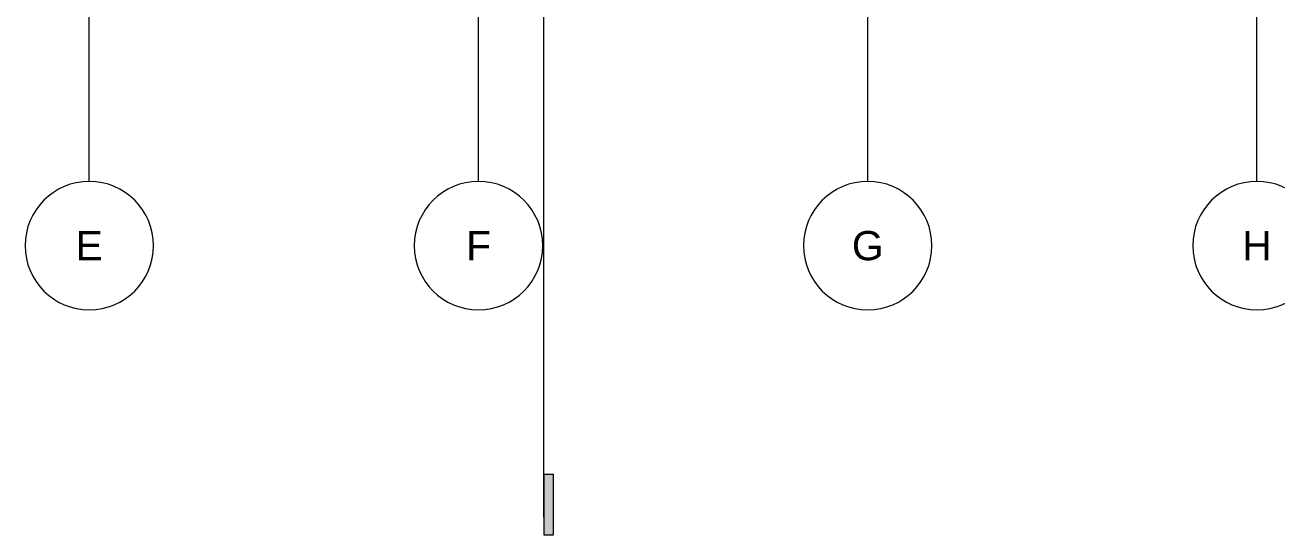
# Model space of a CAD drawing. Header units: millimetres. Extents: x -280308 to 6402717, y -14 to 2073074.
# Drawn here: x -11432 to 7866, y 541641 to 549501 of the extents above; entities that cross this region are included whole.
import ezdxf
from ezdxf.enums import TextEntityAlignment as Align

# ---------------------------------------------------------------- set-up
doc = ezdxf.new("R2010")
doc.units = ezdxf.units.MM
doc.linetypes.add('ACAD_ISO08W100', pattern=[36, 24, -3, 6, -3])
doc.layers.get('0').update_dxf_attribs({"lineweight": 0})
for name, color, linetype, lineweight in [('A-ANNOTATION', 144, 'Continuous', 0), ('A-FURN-EQPM', 177, 'Continuous', 0), ('A-Z22-T-Anno_Text', 152, 'Continuous', 9)]:
    doc.layers.add(name, color=color, linetype=linetype, lineweight=lineweight)
doc.layers.add('A-TEXT', color=254, linetype='Continuous')
doc.styles.get("Standard").update_dxf_attribs({"font": 'arial.ttf'})
doc.styles.add('TGF_A', font='arial.ttf')

# ---------------------------------------------------------------- blocks, each defined once
blk = doc.blocks.new('*U552')
at = {"layer": 'A-ANNOTATION', "ltscale": 0.5}
blk.add_line((0, 0), (0, -5), dxfattribs=at)
at = {"layer": 'A-ANNOTATION', "linetype": 'ACAD_ISO08W100', "ltscale": 0.25}
blk.add_lwpolyline([(0, -5), (0, -90.561)], dxfattribs=at)
at = {"layer": 'A-ANNOTATION'}
blk.add_circle((0, 2.75), 2.75, dxfattribs=at)
at = {"layer": 'A-TEXT'}
blk.add_attdef('N', text='', height=0.9, dxfattribs=at).set_placement((0, 2.75), align=Align.MIDDLE_CENTER)
blk = doc.blocks.new('A$Cf37525da')
at = {"color": 124}
ref = blk.add_blockref('*U552', (-32750, -25933), dxfattribs=dict(at, xscale=-360.0000000000001, yscale=360.0000000000001, zscale=360.0000000000001, rotation=180))
ref.add_attrib('N', 'E', dxfattribs={"layer": 'A-TEXT', "height": 450}).set_placement((-32750, -26923), align=Align.MIDDLE_CENTER)
ref = blk.add_blockref('*U552', (-26750, -25933), dxfattribs=dict(at, xscale=-360.0000000000001, yscale=360.0000000000001, zscale=360.0000000000001, rotation=180))
ref.add_attrib('N', 'F', dxfattribs={"layer": 'A-TEXT', "height": 450}).set_placement((-26750, -26923), align=Align.MIDDLE_CENTER)
ref = blk.add_blockref('*U552', (-20750, -25933), dxfattribs=dict(at, xscale=-360.0000000000001, yscale=360.0000000000001, zscale=360.0000000000001, rotation=180))
ref.add_attrib('N', 'G', dxfattribs={"layer": 'A-TEXT', "height": 450}).set_placement((-20750, -26923), align=Align.MIDDLE_CENTER)
ref = blk.add_blockref('*U552', (-14750, -25933), dxfattribs=dict(at, xscale=-360.0000000000001, yscale=360.0000000000001, zscale=360.0000000000001, rotation=180))
ref.add_attrib('N', 'H', dxfattribs={"layer": 'A-TEXT', "height": 450}).set_placement((-14750, -26923), align=Align.MIDDLE_CENTER)
blk = doc.blocks.new('CALLOUT-SECT')
h = blk.add_hatch(color=256)
h.dxf.hatch_style = 1
h.paths.add_polyline_path([(0, 0), (0, 0.03486), (-0.21876, 0.03486), (-0.21876, 0)])
blk.add_lwpolyline([(0, 0), (0, 0.03486), (-0.21876, 0.03486), (-0.21876, 0)], close=True)
blk = doc.blocks.new('*U538')
at = {"lineweight": -2}
blk.add_line((0, -8.6138), (0, -5.2831), dxfattribs=at)
at = {"lineweight": -2, "rotation": 270}
blk.add_blockref('CALLOUT-SECT', (0, -8.6781), dxfattribs=at)
at = {"color": 7, "lineweight": -2, "style": 'TGF_A', "flags": 8}
for tag, height, p in [('NOTE1', 0.0625, (0, 0.3375)), ('DET', 0.0938, (0, 0.0961)), ('SHT', 0.075, (0, -0.1021)), ('NOTE2', 0.0625, (0, -0.3994))]:
    blk.add_attdef(tag, text='', height=height, dxfattribs=at).set_placement(p, align=Align.MIDDLE)
blk = doc.blocks.new('A$Cba193409')
at = {"layer": 'A-Z22-T-Anno_Text', "color": 7, "xscale": 4266.666666600002, "yscale": 4266.666666600002, "zscale": 4266.666666600002}
blk.add_blockref('*U538', (-25992, 5394), dxfattribs=at)
blk = doc.blocks.new('4')
at = {"ltscale": 0.25}
blk.add_blockref('A$Cf37525da', (22307.9, 573023.3), dxfattribs=at)
at = {"layer": 'A-FURN-EQPM', "color": 0, "linetype": 'ByBlock', "lineweight": -2, "ltscale": 0.25}
blk.add_blockref('A$Cba193409', (22557.9, 573273.3), dxfattribs=at)

msp = doc.modelspace()

# ---------------------------------------------------------------- block references
msp.add_blockref('4', (0, 0))

doc.saveas('drawing.dxf')
